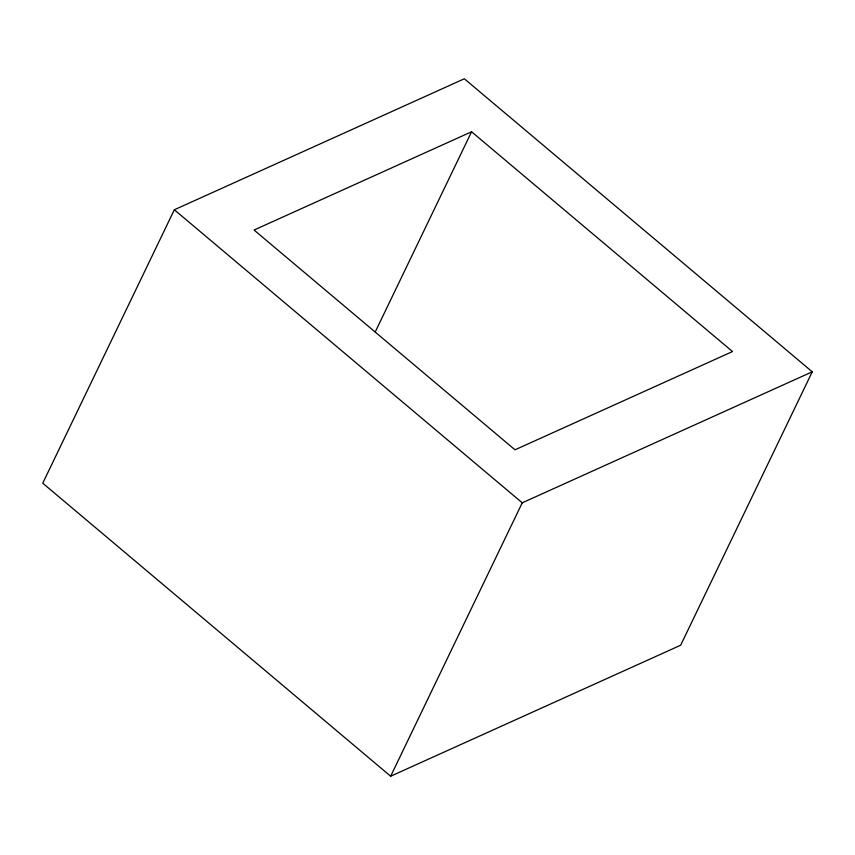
<?xml version="1.0" encoding="UTF-8"?>
<svg xmlns="http://www.w3.org/2000/svg" width="855" height="855" viewBox="0 0 855 855"><rect width="100%" height="100%" fill="white"/><g stroke="black" fill="none" stroke-linecap="round" stroke-linejoin="round"><path stroke-width="1.28" d="M174.335 209.774L42.75 483.193L390.66 776.222L680.666 645.226L812.25 371.807L464.34 78.778L174.335 209.774L522.245 502.815L812.25 371.807M375.195 332.039L471.575 131.777L732.511 351.555L515.009 449.805L254.074 230.038L471.575 131.777M390.66 776.222L522.245 502.815"/></g></svg>
